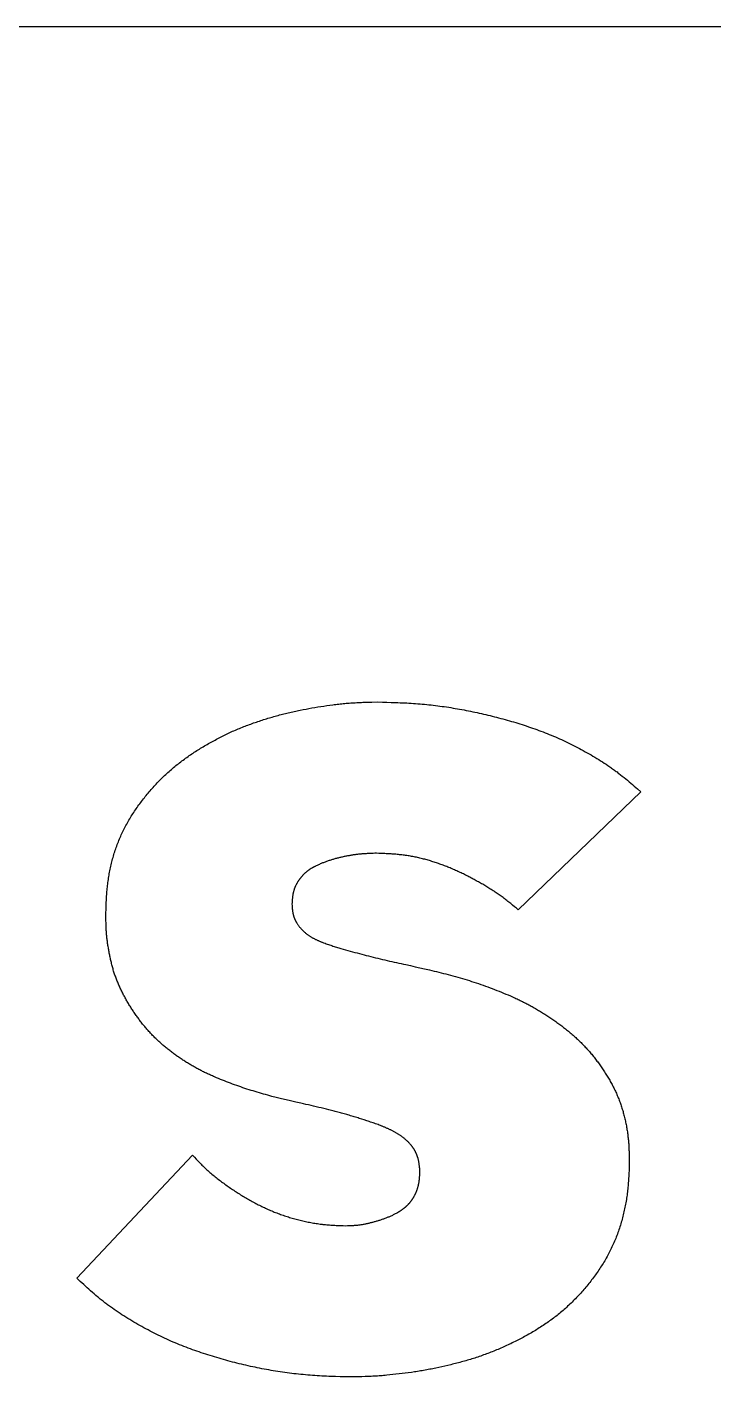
# Model space of a CAD drawing. Extents: x 4 to 389, y 10 to 269.
# Drawn here: x 268.84 to 272.72, y 203.7 to 211.33 of the extents above; entities that cross this region are included whole.
import ezdxf

# ---------------------------------------------------------------- set-up
doc = ezdxf.new("R2010")
doc.units = 0
doc.layers.get('0').update_dxf_attribs({"linetype": 'CONTINUOUS'})
doc.layers.add('ENGRAVE', color=5, linetype='CONTINUOUS')

msp = doc.modelspace()

# ---------------------------------------------------------------- linework, layer by layer
msp.add_lwpolyline([(288.0098, 211.3321), (62.0098, 211.3321)])
at = {"layer": 'ENGRAVE'}
msp.add_lwpolyline([(269.1226, 204.2587), (269.7764, 204.9536), (269.787, 204.9425), (269.7976, 204.9314), (269.803, 204.9259), (269.8083, 204.9204), (269.8137, 204.9149), (269.819, 204.9095), (269.8245, 204.9041), (269.8299, 204.8987), (269.8354, 204.8933), (269.8409, 204.888), (269.8464, 204.8827), (269.852, 204.8775), (269.8576, 204.8723), (269.8633, 204.8671), (269.869, 204.862), (269.8748, 204.857), (269.8806, 204.852), (269.8864, 204.8471), (269.8923, 204.8422), (269.8982, 204.8373), (269.9042, 204.8325), (269.9102, 204.8277), (269.9162, 204.823), (269.9223, 204.8182), (269.9284, 204.8136), (269.9345, 204.809), (269.9406, 204.8044), (269.9468, 204.7998), (269.953, 204.7953), (269.9592, 204.7908), (269.9654, 204.7863), (269.9716, 204.7819), (269.9779, 204.7775), (269.9842, 204.7731), (269.9905, 204.7687), (269.9968, 204.7644), (270.0032, 204.7601), (270.0096, 204.7559), (270.016, 204.7517), (270.0224, 204.7475), (270.0288, 204.7433), (270.0353, 204.7392), (270.0418, 204.7351), (270.0483, 204.7311), (270.0548, 204.7271), (270.0613, 204.7231), (270.0679, 204.7191), (270.0745, 204.7152), (270.0811, 204.7113), (270.0877, 204.7075), (270.0944, 204.7037), (270.101, 204.6999), (270.1077, 204.6962), (270.1144, 204.6925), (270.1212, 204.6888), (270.1279, 204.6852), (270.1347, 204.6816), (270.1415, 204.6781), (270.1483, 204.6746), (270.1552, 204.6712), (270.162, 204.6677), (270.1689, 204.6644), (270.1758, 204.661), (270.1828, 204.6578), (270.1897, 204.6545), (270.1967, 204.6513), (270.2037, 204.6482), (270.2107, 204.6451), (270.2177, 204.642), (270.2248, 204.6391), (270.2319, 204.6361), (270.2389, 204.6332), (270.2461, 204.6304), (270.2532, 204.6276), (270.2604, 204.6249), (270.2675, 204.6222), (270.2747, 204.6196), (270.282, 204.617), (270.2892, 204.6145), (270.2965, 204.6121), (270.3037, 204.6097), (270.311, 204.6073), (270.3184, 204.6051), (270.3257, 204.6028), (270.333, 204.6006), (270.3404, 204.5985), (270.3478, 204.5964), (270.3552, 204.5944), (270.3626, 204.5924), (270.37, 204.5905), (270.3774, 204.5886), (270.3849, 204.5868), (270.3923, 204.585), (270.3998, 204.5832), (270.4073, 204.5815), (270.4148, 204.5799), (270.4223, 204.5783), (270.4298, 204.5767), (270.4373, 204.5752), (270.4448, 204.5737), (270.4524, 204.5723), (270.4599, 204.571), (270.4675, 204.5697), (270.475, 204.5685), (270.4826, 204.5673), (270.4902, 204.5662), (270.4978, 204.5652), (270.5054, 204.5642), (270.5092, 204.5638), (270.513, 204.5633), (270.5168, 204.5629), (270.5206, 204.5625), (270.5282, 204.5618), (270.5358, 204.5611), (270.5435, 204.5604), (270.5511, 204.5599), (270.5587, 204.5593), (270.5664, 204.5589), (270.574, 204.5584), (270.5817, 204.558), (270.5893, 204.5577), (270.597, 204.5573), (270.6046, 204.557), (270.6123, 204.5568), (270.6276, 204.5562), (270.643, 204.5558), (270.6521, 204.556), (270.6613, 204.5563), (270.6659, 204.5565), (270.6705, 204.5567), (270.675, 204.5569), (270.6796, 204.5571), (270.6842, 204.5573), (270.6887, 204.5576), (270.6933, 204.5579), (270.6979, 204.5583), (270.7024, 204.5587), (270.707, 204.5591), (270.7115, 204.5596), (270.716, 204.5601), (270.7206, 204.5607), (270.7251, 204.5613), (270.7296, 204.562), (270.7341, 204.5628), (270.7386, 204.5635), (270.7432, 204.5643), (270.7477, 204.5652), (270.7521, 204.5661), (270.7566, 204.567), (270.7611, 204.5679), (270.7656, 204.5689), (270.7701, 204.5699), (270.7745, 204.571), (270.779, 204.572), (270.7834, 204.5731), (270.7879, 204.5742), (270.7923, 204.5754), (270.7967, 204.5765), (270.8012, 204.5777), (270.8056, 204.5789), (270.81, 204.5801), (270.8144, 204.5814), (270.8188, 204.5826), (270.8232, 204.5839), (270.8276, 204.5853), (270.8319, 204.5866), (270.8363, 204.588), (270.8407, 204.5894), (270.845, 204.5908), (270.8493, 204.5923), (270.8537, 204.5938), (270.858, 204.5953), (270.8623, 204.5968), (270.8666, 204.5984), (270.8709, 204.6), (270.8751, 204.6017), (270.8794, 204.6034), (270.8836, 204.6051), (270.8879, 204.6068), (270.8921, 204.6086), (270.8963, 204.6105), (270.9004, 204.6123), (270.9046, 204.6142), (270.9088, 204.6162), (270.9129, 204.6182), (270.917, 204.6202), (270.9211, 204.6223), (270.9252, 204.6244), (270.9292, 204.6266), (270.9332, 204.6288), (270.9352, 204.6299), (270.9372, 204.6311), (270.9392, 204.6322), (270.9412, 204.6334), (270.9432, 204.6346), (270.9451, 204.6358), (270.9471, 204.637), (270.949, 204.6382), (270.951, 204.6394), (270.9529, 204.6407), (270.9548, 204.6419), (270.9567, 204.6432), (270.9586, 204.6445), (270.9605, 204.6458), (270.9624, 204.6471), (270.9642, 204.6485), (270.9661, 204.6498), (270.9679, 204.6512), (270.9697, 204.6526), (270.9715, 204.654), (270.9733, 204.6554), (270.9751, 204.6569), (270.9769, 204.6583), (270.9786, 204.6598), (270.9804, 204.6613), (270.9821, 204.6628), (270.9838, 204.6643), (270.9855, 204.6658), (270.9872, 204.6674), (270.9888, 204.669), (270.9905, 204.6706), (270.9921, 204.6722), (270.9937, 204.6738), (270.9953, 204.6755), (270.9969, 204.6772), (270.9984, 204.6788), (271, 204.6805), (271.0015, 204.6822), (271.003, 204.684), (271.0045, 204.6857), (271.0059, 204.6875), (271.0074, 204.6893), (271.0088, 204.6911), (271.0103, 204.6929), (271.0117, 204.6947), (271.013, 204.6965), (271.0144, 204.6984), (271.0158, 204.7002), (271.0171, 204.7021), (271.0184, 204.704), (271.0197, 204.7059), (271.021, 204.7078), (271.0222, 204.7097), (271.0235, 204.7117), (271.0247, 204.7136), (271.0259, 204.7156), (271.0271, 204.7176), (271.0282, 204.7196), (271.0294, 204.7215), (271.0305, 204.7236), (271.0316, 204.7256), (271.0327, 204.7276), (271.0338, 204.7296), (271.0348, 204.7317), (271.0359, 204.7338), (271.0369, 204.7358), (271.0379, 204.7379), (271.0388, 204.74), (271.0398, 204.7421), (271.0407, 204.7442), (271.0416, 204.7463), (271.0425, 204.7484), (271.0434, 204.7506), (271.0442, 204.7527), (271.045, 204.7548), (271.0458, 204.757), (271.0466, 204.7591), (271.0474, 204.7613), (271.0481, 204.7635), (271.0488, 204.7657), (271.0495, 204.7678), (271.0502, 204.77), (271.0509, 204.7722), (271.0515, 204.7744), (271.0521, 204.7766), (271.0527, 204.7788), (271.0532, 204.7811), (271.0538, 204.7833), (271.0543, 204.7855), (271.0548, 204.7877), (271.0552, 204.79), (271.0557, 204.7922), (271.0561, 204.7945), (271.0565, 204.7967), (271.0569, 204.7989), (271.0573, 204.8012), (271.0576, 204.8035), (271.0579, 204.8057), (271.0582, 204.808), (271.0585, 204.8102), (271.0588, 204.8125), (271.0591, 204.8148), (271.0593, 204.8171), (271.0596, 204.8193), (271.06, 204.8239), (271.0604, 204.8285), (271.0607, 204.833), (271.061, 204.8376), (271.0613, 204.8422), (271.0616, 204.8468), (271.0618, 204.8514), (271.062, 204.856), (271.0624, 204.8652), (271.0617, 204.8726), (271.061, 204.8801), (271.0606, 204.8838), (271.0603, 204.8875), (271.0599, 204.8912), (271.0594, 204.8949), (271.059, 204.8986), (271.0585, 204.9023), (271.058, 204.906), (271.0574, 204.9097), (271.0568, 204.9134), (271.0561, 204.917), (271.0555, 204.9207), (271.0547, 204.9243), (271.0539, 204.9279), (271.053, 204.9315), (271.0526, 204.9333), (271.0521, 204.9351), (271.0516, 204.9369), (271.0511, 204.9387), (271.0506, 204.9404), (271.0501, 204.9422), (271.0495, 204.944), (271.0489, 204.9457), (271.0483, 204.9475), (271.0477, 204.9493), (271.0471, 204.951), (271.0465, 204.9527), (271.0458, 204.9545), (271.0451, 204.9562), (271.0444, 204.9579), (271.0437, 204.9597), (271.043, 204.9614), (271.0422, 204.9631), (271.0415, 204.9648), (271.0407, 204.9665), (271.0399, 204.9682), (271.0391, 204.9699), (271.0383, 204.9715), (271.0374, 204.9732), (271.0366, 204.9749), (271.0357, 204.9765), (271.0348, 204.9782), (271.0339, 204.9798), (271.033, 204.9815), (271.0321, 204.9831), (271.0311, 204.9847), (271.0301, 204.9863), (271.0292, 204.9879), (271.0282, 204.9895), (271.0272, 204.9911), (271.0262, 204.9926), (271.0251, 204.9942), (271.0241, 204.9958), (271.023, 204.9973), (271.022, 204.9988), (271.0209, 205.0004), (271.0198, 205.0019), (271.0187, 205.0034), (271.0175, 205.0049), (271.0164, 205.0064), (271.0153, 205.0078), (271.0141, 205.0093), (271.0129, 205.0108), (271.0106, 205.0136), (271.0081, 205.0165), (271.0057, 205.0193), (271.0032, 205.022), (271.0006, 205.0247), (270.998, 205.0274), (270.9954, 205.0301), (270.9927, 205.0327), (270.99, 205.0352), (270.9872, 205.0377), (270.9845, 205.0402), (270.9817, 205.0427), (270.9788, 205.0451), (270.9759, 205.0475), (270.973, 205.0498), (270.9701, 205.0521), (270.9671, 205.0544), (270.9642, 205.0566), (270.9612, 205.0588), (270.9581, 205.061), (270.9551, 205.0631), (270.952, 205.0652), (270.9489, 205.0673), (270.9458, 205.0694), (270.9427, 205.0714), (270.9395, 205.0734), (270.9364, 205.0753), (270.9332, 205.0773), (270.93, 205.0792), (270.9268, 205.081), (270.9235, 205.0829), (270.9203, 205.0847), (270.917, 205.0865), (270.9138, 205.0883), (270.9105, 205.09), (270.9072, 205.0917), (270.9039, 205.0934), (270.9006, 205.0951), (270.8972, 205.0968), (270.8939, 205.0984), (270.8905, 205.1), (270.8872, 205.1016), (270.8838, 205.1032), (270.8804, 205.1047), (270.877, 205.1062), (270.8736, 205.1077), (270.8702, 205.1092), (270.8668, 205.1107), (270.8634, 205.1122), (270.8599, 205.1136), (270.8565, 205.115), (270.8531, 205.1164), (270.8496, 205.1178), (270.8462, 205.1192), (270.8393, 205.1219), (270.8323, 205.1246), (270.8254, 205.1272), (270.8184, 205.1297), (270.8114, 205.1322), (270.8044, 205.1347), (270.7974, 205.1371), (270.7903, 205.1396), (270.7833, 205.1419), (270.7762, 205.1443), (270.7692, 205.1466), (270.7621, 205.1489), (270.748, 205.1535), (270.7338, 205.158), (270.7267, 205.1603), (270.7196, 205.1625), (270.7125, 205.1647), (270.7054, 205.1669), (270.6983, 205.1691), (270.6912, 205.1712), (270.6841, 205.1734), (270.677, 205.1755), (270.6699, 205.1776), (270.6627, 205.1797), (270.6556, 205.1818), (270.6485, 205.1838), (270.6413, 205.1859), (270.6342, 205.1879), (270.627, 205.1899), (270.6198, 205.1918), (270.6127, 205.1938), (270.6055, 205.1957), (270.5983, 205.1977), (270.5912, 205.1996), (270.584, 205.2015), (270.5768, 205.2033), (270.5624, 205.207), (270.548, 205.2106), (270.5336, 205.2142), (270.5191, 205.2178), (270.5047, 205.2213), (270.4902, 205.2247), (270.4758, 205.2281), (270.4613, 205.2315), (270.4468, 205.2349), (270.4323, 205.2383), (270.4179, 205.2416), (270.4034, 205.2449), (270.3889, 205.2482), (270.3599, 205.2548), (270.3309, 205.2613), (270.2729, 205.2743), (270.2492, 205.2807), (270.2255, 205.2871), (270.2137, 205.2903), (270.2019, 205.2936), (270.19, 205.2969), (270.1782, 205.3002), (270.1664, 205.3036), (270.1547, 205.307), (270.1429, 205.3104), (270.1311, 205.3139), (270.1194, 205.3174), (270.1077, 205.321), (270.096, 205.3247), (270.0843, 205.3285), (270.0726, 205.3323), (270.061, 205.3361), (270.0494, 205.3401), (270.0378, 205.3441), (270.0262, 205.3482), (270.0147, 205.3523), (270.0031, 205.3565), (269.9916, 205.3608), (269.9801, 205.3652), (269.9687, 205.3696), (269.9573, 205.374), (269.9459, 205.3786), (269.9345, 205.3832), (269.9231, 205.3878), (269.9118, 205.3926), (269.9005, 205.3974), (269.8949, 205.3998), (269.8892, 205.4022), (269.8836, 205.4047), (269.878, 205.4072), (269.8724, 205.4097), (269.8669, 205.4123), (269.8613, 205.4148), (269.8557, 205.4174), (269.8502, 205.4201), (269.8447, 205.4227), (269.8392, 205.4254), (269.8337, 205.4281), (269.8282, 205.4309), (269.8227, 205.4337), (269.8173, 205.4365), (269.8119, 205.4394), (269.8064, 205.4423), (269.801, 205.4452), (269.7957, 205.4481), (269.7903, 205.4511), (269.785, 205.4541), (269.7796, 205.4572), (269.7743, 205.4602), (269.769, 205.4633), (269.7637, 205.4665), (269.7585, 205.4696), (269.7532, 205.4728), (269.748, 205.476), (269.7428, 205.4792), (269.7376, 205.4825), (269.7324, 205.4858), (269.7272, 205.4891), (269.7221, 205.4924), (269.717, 205.4958), (269.7118, 205.4992), (269.7068, 205.5026), (269.7017, 205.506), (269.6966, 205.5095), (269.6916, 205.513), (269.6866, 205.5165), (269.6816, 205.5201), (269.6766, 205.5237), (269.6716, 205.5273), (269.6667, 205.531), (269.6618, 205.5346), (269.6569, 205.5383), (269.652, 205.5421), (269.6472, 205.5458), (269.6424, 205.5496), (269.6376, 205.5535), (269.6328, 205.5573), (269.628, 205.5612), (269.6233, 205.5651), (269.6186, 205.569), (269.6139, 205.573), (269.6093, 205.577), (269.6046, 205.581), (269.6, 205.585), (269.5954, 205.5891), (269.5909, 205.5932), (269.5863, 205.5973), (269.5818, 205.6015), (269.5773, 205.6057), (269.5729, 205.6099), (269.5684, 205.6142), (269.564, 205.6184), (269.5597, 205.6228), (269.5553, 205.6271), (269.551, 205.6315), (269.5468, 205.6359), (269.5425, 205.6403), (269.5383, 205.6448), (269.5342, 205.6493), (269.53, 205.6538), (269.526, 205.6584), (269.5219, 205.663), (269.5179, 205.6676), (269.5139, 205.6723), (269.5099, 205.677), (269.506, 205.6817), (269.5021, 205.6864), (269.4982, 205.6912), (269.4944, 205.696), (269.4906, 205.7008), (269.4868, 205.7056), (269.483, 205.7105), (269.4793, 205.7153), (269.4756, 205.7202), (269.4719, 205.7252), (269.4683, 205.7301), (269.4646, 205.735), (269.461, 205.74), (269.4575, 205.745), (269.4539, 205.75), (269.4504, 205.755), (269.4469, 205.7601), (269.4434, 205.7651), (269.44, 205.7702), (269.4366, 205.7753), (269.4333, 205.7805), (269.4299, 205.7856), (269.4266, 205.7908), (269.4234, 205.796), (269.4201, 205.8012), (269.417, 205.8064), (269.4138, 205.8117), (269.4107, 205.817), (269.4076, 205.8223), (269.4046, 205.8276), (269.4015, 205.8329), (269.3986, 205.8383), (269.3956, 205.8437), (269.3927, 205.8491), (269.3898, 205.8545), (269.387, 205.8599), (269.3842, 205.8654), (269.3814, 205.8709), (269.3787, 205.8764), (269.3759, 205.8819), (269.3733, 205.8874), (269.3706, 205.8929), (269.368, 205.8985), (269.3654, 205.9041), (269.3629, 205.9097), (269.3604, 205.9153), (269.3579, 205.9209), (269.3555, 205.9265), (269.3531, 205.9322), (269.3508, 205.9379), (269.3485, 205.9436), (269.3463, 205.9493), (269.3441, 205.955), (269.3419, 205.9608), (269.3399, 205.9665), (269.3378, 205.9723), (269.3359, 205.9781), (269.3339, 205.9839), (269.3321, 205.9898), (269.3303, 205.9956), (269.3285, 206.0015), (269.3268, 206.0074), (269.3252, 206.0133), (269.3236, 206.0192), (269.322, 206.0252), (269.3205, 206.0311), (269.319, 206.0371), (269.3175, 206.043), (269.3161, 206.049), (269.3148, 206.055), (269.3134, 206.061), (269.3121, 206.067), (269.3108, 206.073), (269.3096, 206.079), (269.3083, 206.085), (269.3071, 206.0911), (269.3059, 206.0971), (269.3048, 206.1031), (269.3036, 206.1091), (269.3025, 206.1152), (269.3014, 206.1212), (269.3004, 206.1273), (269.2994, 206.1333), (269.2984, 206.1394), (269.2975, 206.1455), (269.2965, 206.1515), (269.2957, 206.1576), (269.2948, 206.1637), (269.294, 206.1697), (269.2933, 206.1758), (269.2926, 206.1819), (269.2919, 206.188), (269.2913, 206.1941), (269.2908, 206.2002), (269.2902, 206.2063), (269.2898, 206.2124), (269.2893, 206.2185), (269.2889, 206.2246), (269.2886, 206.2308), (269.2883, 206.2369), (269.288, 206.243), (269.2877, 206.2491), (269.2875, 206.2553), (269.2873, 206.2614), (269.2871, 206.2675), (269.2868, 206.2798), (269.2865, 206.2921), (269.2861, 206.3167), (269.2873, 206.3507), (269.288, 206.3678), (269.2888, 206.3848), (269.2893, 206.3933), (269.2897, 206.4019), (269.2902, 206.4104), (269.2908, 206.4189), (269.2914, 206.4274), (269.292, 206.4359), (269.2927, 206.4444), (269.2934, 206.4528), (269.2942, 206.4613), (269.2951, 206.4698), (269.296, 206.4783), (269.297, 206.4868), (269.2981, 206.4952), (269.2992, 206.5037), (269.3004, 206.5121), (269.3016, 206.5206), (269.303, 206.529), (269.3044, 206.5374), (269.3058, 206.5458), (269.3074, 206.5542), (269.309, 206.5626), (269.3107, 206.5709), (269.3124, 206.5793), (269.3143, 206.5876), (269.3162, 206.596), (269.3181, 206.6043), (269.3202, 206.6125), (269.3223, 206.6208), (269.3245, 206.629), (269.3268, 206.6373), (269.3292, 206.6455), (269.3316, 206.6536), (269.3341, 206.6618), (269.3367, 206.6699), (269.3393, 206.678), (269.3421, 206.6861), (269.3449, 206.6942), (269.3478, 206.7022), (269.3507, 206.7102), (269.3538, 206.7182), (269.3569, 206.7261), (269.3601, 206.734), (269.3633, 206.7419), (269.3667, 206.7498), (269.3701, 206.7576), (269.3736, 206.7654), (269.3772, 206.7731), (269.3808, 206.7808), (269.3845, 206.7885), (269.3883, 206.7962), (269.3921, 206.8038), (269.3961, 206.8114), (269.4001, 206.8189), (269.4041, 206.8264), (269.4083, 206.8339), (269.4125, 206.8413), (269.4167, 206.8487), (269.4211, 206.856), (269.4255, 206.8633), (269.43, 206.8706), (269.4345, 206.8778), (269.4391, 206.8849), (269.4438, 206.8921), (269.4485, 206.8992), (269.4533, 206.9062), (269.4582, 206.9132), (269.4631, 206.9202), (269.468, 206.9272), (269.473, 206.9341), (269.4781, 206.941), (269.4832, 206.9478), (269.4883, 206.9546), (269.4935, 206.9614), (269.4987, 206.9681), (269.504, 206.9748), (269.5093, 206.9815), (269.5147, 206.9881), (269.52, 206.9948), (269.5255, 207.0013), (269.5309, 207.0079), (269.5365, 207.0144), (269.542, 207.0208), (269.5476, 207.0273), (269.5533, 207.0337), (269.559, 207.04), (269.5647, 207.0463), (269.5705, 207.0526), (269.5764, 207.0588), (269.5822, 207.0649), (269.5882, 207.071), (269.5942, 207.0771), (269.6002, 207.0831), (269.6063, 207.0891), (269.6124, 207.095), (269.6186, 207.1009), (269.6249, 207.1067), (269.6311, 207.1125), (269.6375, 207.1182), (269.6438, 207.1239), (269.6502, 207.1295), (269.6567, 207.1351), (269.6632, 207.1406), (269.6697, 207.1461), (269.6763, 207.1515), (269.6829, 207.1569), (269.6896, 207.1623), (269.6962, 207.1676), (269.703, 207.1728), (269.7097, 207.178), (269.7165, 207.1831), (269.7234, 207.1883), (269.7302, 207.1933), (269.7371, 207.1983), (269.7441, 207.2033), (269.751, 207.2082), (269.758, 207.2131), (269.7651, 207.2179), (269.7721, 207.2227), (269.7792, 207.2274), (269.7863, 207.2321), (269.7935, 207.2367), (269.8007, 207.2413), (269.8079, 207.2459), (269.8151, 207.2504), (269.8224, 207.2548), (269.8297, 207.2593), (269.837, 207.2636), (269.8443, 207.268), (269.8517, 207.2723), (269.8591, 207.2765), (269.8665, 207.2808), (269.8739, 207.285), (269.8814, 207.2891), (269.8888, 207.2932), (269.8963, 207.2973), (269.9038, 207.3013), (269.9113, 207.3054), (269.9189, 207.3093), (269.9265, 207.3133), (269.934, 207.3172), (269.9416, 207.321), (269.9493, 207.3249), (269.9569, 207.3287), (269.9646, 207.3324), (269.9722, 207.3361), (269.9799, 207.3398), (269.9877, 207.3434), (269.9954, 207.347), (270.0032, 207.3505), (270.0109, 207.354), (270.0187, 207.3574), (270.0266, 207.3608), (270.0344, 207.3641), (270.0423, 207.3674), (270.0502, 207.3706), (270.0581, 207.3738), (270.066, 207.3769), (270.074, 207.38), (270.0819, 207.383), (270.0899, 207.386), (270.0979, 207.389), (270.1059, 207.3919), (270.114, 207.3947), (270.122, 207.3976), (270.1301, 207.4004), (270.1381, 207.4031), (270.1462, 207.4059), (270.1543, 207.4086), (270.1624, 207.4112), (270.1705, 207.4139), (270.1786, 207.4165), (270.1868, 207.419), (270.1949, 207.4216), (270.2031, 207.4241), (270.2112, 207.4265), (270.2194, 207.429), (270.2276, 207.4314), (270.2358, 207.4337), (270.244, 207.436), (270.2522, 207.4383), (270.2604, 207.4406), (270.2686, 207.4428), (270.2769, 207.445), (270.2851, 207.4471), (270.2934, 207.4492), (270.3017, 207.4513), (270.3099, 207.4533), (270.3182, 207.4553), (270.3265, 207.4572), (270.3348, 207.4592), (270.3431, 207.461), (270.3515, 207.4629), (270.3598, 207.4647), (270.3681, 207.4665), (270.3765, 207.4682), (270.3848, 207.47), (270.4015, 207.4733), (270.4183, 207.4765), (270.4351, 207.4796), (270.4518, 207.4826), (270.4686, 207.4855), (270.4855, 207.4883), (270.5023, 207.491), (270.5192, 207.4935), (270.536, 207.496), (270.5529, 207.4983), (270.5698, 207.5005), (270.5783, 207.5016), (270.5868, 207.5026), (270.5952, 207.5036), (270.6037, 207.5046), (270.6122, 207.5055), (270.6207, 207.5064), (270.6291, 207.5072), (270.6376, 207.508), (270.6461, 207.5088), (270.6546, 207.5095), (270.6631, 207.5102), (270.6716, 207.5109), (270.6801, 207.5115), (270.6886, 207.512), (270.6971, 207.5125), (270.7056, 207.513), (270.7141, 207.5134), (270.7227, 207.5138), (270.7312, 207.5141), (270.7397, 207.5144), (270.7567, 207.5149), (270.7738, 207.5153), (270.7908, 207.5157), (270.8249, 207.5163), (270.85, 207.5157), (270.8751, 207.515), (270.9002, 207.5143), (270.9253, 207.5135), (270.9379, 207.513), (270.9504, 207.5125), (270.9629, 207.512), (270.9755, 207.5114), (270.988, 207.5107), (271.0005, 207.51), (271.0131, 207.5093), (271.0256, 207.5085), (271.0381, 207.5076), (271.0506, 207.5066), (271.0631, 207.5056), (271.0756, 207.5045), (271.0881, 207.5034), (271.1006, 207.5021), (271.1131, 207.5009), (271.1256, 207.4995), (271.1381, 207.4981), (271.1505, 207.4966), (271.163, 207.495), (271.1754, 207.4934), (271.1879, 207.4917), (271.2003, 207.49), (271.2127, 207.4882), (271.2252, 207.4863), (271.2376, 207.4843), (271.25, 207.4823), (271.2623, 207.4803), (271.2747, 207.4782), (271.2871, 207.476), (271.2994, 207.4737), (271.3118, 207.4714), (271.3241, 207.4691), (271.3364, 207.4666), (271.3487, 207.4642), (271.361, 207.4616), (271.3733, 207.4591), (271.3856, 207.4564), (271.3978, 207.4537), (271.4101, 207.451), (271.4223, 207.4482), (271.4345, 207.4453), (271.4467, 207.4424), (271.4589, 207.4394), (271.4711, 207.4364), (271.4833, 207.4333), (271.4955, 207.4302), (271.5076, 207.427), (271.5197, 207.4238), (271.5318, 207.4205), (271.5439, 207.4172), (271.556, 207.4138), (271.5681, 207.4104), (271.5802, 207.4069), (271.5922, 207.4033), (271.6042, 207.3997), (271.6162, 207.396), (271.6282, 207.3923), (271.6402, 207.3885), (271.6521, 207.3846), (271.6641, 207.3807), (271.676, 207.3767), (271.6879, 207.3727), (271.6997, 207.3686), (271.7116, 207.3644), (271.7234, 207.3602), (271.7352, 207.3559), (271.747, 207.3515), (271.7587, 207.347), (271.7704, 207.3425), (271.7821, 207.3379), (271.7937, 207.3332), (271.8053, 207.3284), (271.8169, 207.3236), (271.8285, 207.3187), (271.84, 207.3137), (271.8514, 207.3086), (271.8629, 207.3034), (271.8743, 207.2981), (271.8856, 207.2928), (271.897, 207.2874), (271.9082, 207.2819), (271.9195, 207.2763), (271.9307, 207.2707), (271.9419, 207.265), (271.953, 207.2592), (271.9642, 207.2534), (271.9752, 207.2474), (271.9863, 207.2415), (271.9973, 207.2354), (272.0083, 207.2293), (272.0192, 207.2231), (272.0301, 207.2168), (272.041, 207.2105), (272.0518, 207.2041), (272.0625, 207.1976), (272.0733, 207.1911), (272.0839, 207.1844), (272.0945, 207.1777), (272.1051, 207.1709), (272.1156, 207.164), (272.126, 207.157), (272.1364, 207.1499), (272.1415, 207.1463), (272.1466, 207.1427), (272.1518, 207.1391), (272.1569, 207.1354), (272.1619, 207.1318), (272.167, 207.128), (272.172, 207.1243), (272.177, 207.1206), (272.182, 207.1168), (272.187, 207.113), (272.1969, 207.1053), (272.2068, 207.0975), (272.2166, 207.0897), (272.2263, 207.0817), (272.236, 207.0738), (272.2456, 207.0657), (272.2552, 207.0576), (272.2648, 207.0495), (272.2744, 207.0413), (272.2934, 207.0249), (272.3124, 207.0085), (271.6185, 206.3413), (271.6079, 206.3501), (271.5973, 206.359), (271.5867, 206.3677), (271.5814, 206.3721), (271.576, 206.3764), (271.5707, 206.3808), (271.5653, 206.3851), (271.5599, 206.3894), (271.5545, 206.3936), (271.5491, 206.3978), (271.5436, 206.402), (271.5382, 206.4062), (271.5326, 206.4103), (271.5271, 206.4144), (271.5215, 206.4185), (271.516, 206.4225), (271.5103, 206.4265), (271.5047, 206.4305), (271.499, 206.4344), (271.4934, 206.4383), (271.4876, 206.4421), (271.4819, 206.446), (271.4761, 206.4497), (271.4704, 206.4535), (271.4646, 206.4572), (271.4587, 206.4609), (271.4529, 206.4645), (271.447, 206.4681), (271.4411, 206.4717), (271.4352, 206.4752), (271.4293, 206.4787), (271.4234, 206.4822), (271.4174, 206.4857), (271.4114, 206.4891), (271.4054, 206.4925), (271.3994, 206.4958), (271.3934, 206.4992), (271.3874, 206.5025), (271.3813, 206.5058), (271.3753, 206.5091), (271.3692, 206.5123), (271.3631, 206.5156), (271.357, 206.5188), (271.3509, 206.522), (271.3448, 206.5252), (271.3387, 206.5284), (271.3326, 206.5316), (271.3265, 206.5347), (271.3203, 206.5378), (271.3142, 206.5409), (271.308, 206.544), (271.3018, 206.547), (271.2956, 206.55), (271.2894, 206.553), (271.2832, 206.5559), (271.277, 206.5589), (271.2707, 206.5617), (271.2644, 206.5646), (271.2581, 206.5674), (271.2518, 206.5702), (271.2455, 206.5729), (271.2392, 206.5756), (271.2328, 206.5782), (271.2264, 206.5808), (271.2201, 206.5834), (271.2137, 206.5859), (271.2072, 206.5884), (271.2008, 206.5909), (271.1944, 206.5933), (271.1879, 206.5957), (271.1814, 206.5981), (271.1749, 206.6004), (271.1684, 206.6026), (271.1619, 206.6049), (271.1554, 206.6071), (271.1488, 206.6092), (271.1423, 206.6114), (271.1357, 206.6135), (271.1291, 206.6155), (271.1225, 206.6175), (271.1159, 206.6195), (271.1093, 206.6214), (271.1027, 206.6233), (271.0961, 206.6252), (271.0894, 206.627), (271.0827, 206.6287), (271.0761, 206.6305), (271.0694, 206.6321), (271.0627, 206.6337), (271.056, 206.6353), (271.0493, 206.6368), (271.0425, 206.6383), (271.0358, 206.6397), (271.029, 206.641), (271.0223, 206.6423), (271.0155, 206.6435), (271.0087, 206.6447), (271.0019, 206.6459), (270.9951, 206.647), (270.9883, 206.648), (270.9815, 206.649), (270.9747, 206.6499), (270.9678, 206.6508), (270.961, 206.6517), (270.9541, 206.6525), (270.9473, 206.6532), (270.9404, 206.6539), (270.9336, 206.6546), (270.9267, 206.6552), (270.9199, 206.6558), (270.913, 206.6563), (270.9061, 206.6568), (270.8993, 206.6573), (270.8924, 206.6577), (270.8855, 206.6581), (270.8786, 206.6585), (270.8718, 206.6588), (270.8649, 206.6591), (270.858, 206.6594), (270.8442, 206.66), (270.8305, 206.6605), (270.8167, 206.661), (270.807, 206.6608), (270.7972, 206.6605), (270.7875, 206.6602), (270.7778, 206.6598), (270.7729, 206.6596), (270.7681, 206.6594), (270.7632, 206.6592), (270.7584, 206.6589), (270.7535, 206.6586), (270.7486, 206.6583), (270.7438, 206.658), (270.739, 206.6576), (270.7341, 206.6572), (270.7293, 206.6568), (270.7244, 206.6563), (270.7196, 206.6558), (270.7148, 206.6553), (270.7099, 206.6548), (270.7051, 206.6542), (270.7003, 206.6535), (270.6955, 206.6529), (270.6906, 206.6522), (270.6858, 206.6515), (270.681, 206.6507), (270.6762, 206.65), (270.6714, 206.6492), (270.6666, 206.6484), (270.6618, 206.6475), (270.657, 206.6467), (270.6522, 206.6458), (270.6475, 206.6448), (270.6427, 206.6439), (270.6379, 206.6429), (270.6331, 206.642), (270.6284, 206.641), (270.6236, 206.6399), (270.6189, 206.6389), (270.6141, 206.6378), (270.6094, 206.6367), (270.6047, 206.6356), (270.5999, 206.6344), (270.5952, 206.6332), (270.5905, 206.632), (270.5858, 206.6307), (270.5811, 206.6294), (270.5764, 206.6281), (270.5718, 206.6268), (270.5671, 206.6254), (270.5625, 206.624), (270.5578, 206.6225), (270.5532, 206.6211), (270.5486, 206.6196), (270.544, 206.618), (270.5394, 206.6164), (270.5348, 206.6148), (270.5302, 206.6131), (270.5257, 206.6114), (270.5211, 206.6097), (270.5166, 206.608), (270.5121, 206.6062), (270.5075, 206.6043), (270.503, 206.6025), (270.4986, 206.6005), (270.4941, 206.5986), (270.4896, 206.5966), (270.4852, 206.5946), (270.4807, 206.5926), (270.4763, 206.5905), (270.4719, 206.5883), (270.4697, 206.5872), (270.4675, 206.5861), (270.4654, 206.585), (270.4632, 206.5839), (270.461, 206.5827), (270.4589, 206.5816), (270.4568, 206.5804), (270.4546, 206.5792), (270.4525, 206.578), (270.4504, 206.5768), (270.4483, 206.5755), (270.4462, 206.5743), (270.4441, 206.573), (270.4421, 206.5717), (270.44, 206.5704), (270.438, 206.5691), (270.436, 206.5677), (270.434, 206.5663), (270.432, 206.5649), (270.43, 206.5635), (270.4281, 206.5621), (270.4261, 206.5606), (270.4242, 206.5592), (270.4223, 206.5577), (270.4204, 206.5561), (270.4185, 206.5546), (270.4167, 206.553), (270.4148, 206.5514), (270.413, 206.5498), (270.4112, 206.5482), (270.4094, 206.5465), (270.4077, 206.5448), (270.4059, 206.5431), (270.4042, 206.5414), (270.4025, 206.5397), (270.4008, 206.5379), (270.3991, 206.5361), (270.3975, 206.5343), (270.3958, 206.5325), (270.3942, 206.5307), (270.3926, 206.5288), (270.3911, 206.527), (270.3895, 206.5251), (270.388, 206.5232), (270.3864, 206.5212), (270.3849, 206.5193), (270.3835, 206.5174), (270.382, 206.5154), (270.3806, 206.5134), (270.3792, 206.5114), (270.3778, 206.5094), (270.3764, 206.5073), (270.375, 206.5053), (270.3737, 206.5032), (270.3724, 206.5012), (270.3711, 206.4991), (270.3698, 206.497), (270.3686, 206.4949), (270.3674, 206.4927), (270.3662, 206.4906), (270.365, 206.4885), (270.3638, 206.4863), (270.3627, 206.4841), (270.3616, 206.4819), (270.3605, 206.4797), (270.3595, 206.4775), (270.3585, 206.4753), (270.3575, 206.4731), (270.3565, 206.4708), (270.3556, 206.4686), (270.3547, 206.4663), (270.3538, 206.464), (270.3529, 206.4618), (270.3521, 206.4595), (270.3513, 206.4572), (270.3505, 206.4549), (270.3498, 206.4526), (270.3491, 206.4502), (270.3484, 206.4479), (270.3478, 206.4456), (270.3472, 206.4432), (270.3466, 206.4409), (270.3461, 206.4385), (270.3455, 206.4362), (270.3451, 206.4338), (270.3446, 206.4314), (270.3441, 206.429), (270.3437, 206.4266), (270.3433, 206.4242), (270.343, 206.4218), (270.3426, 206.4194), (270.3423, 206.417), (270.342, 206.4146), (270.3417, 206.4122), (270.3414, 206.4098), (270.3412, 206.4074), (270.3409, 206.4049), (270.3407, 206.4025), (270.3403, 206.3976), (270.3399, 206.3928), (270.3396, 206.3879), (270.3393, 206.383), (270.3387, 206.3732), (270.3392, 206.3664), (270.3396, 206.3595), (270.3399, 206.3561), (270.3402, 206.3527), (270.3405, 206.3493), (270.3408, 206.3459), (270.3412, 206.3426), (270.3416, 206.3392), (270.342, 206.3358), (270.3424, 206.3325), (270.343, 206.3291), (270.3435, 206.3258), (270.3441, 206.3225), (270.3445, 206.3209), (270.3448, 206.3192), (270.3451, 206.3176), (270.3455, 206.3159), (270.3459, 206.3143), (270.3463, 206.3127), (270.3467, 206.311), (270.3472, 206.3094), (270.3476, 206.3078), (270.3481, 206.3062), (270.3486, 206.3046), (270.3491, 206.303), (270.3496, 206.3014), (270.3501, 206.2998), (270.3507, 206.2982), (270.3513, 206.2966), (270.3519, 206.2951), (270.3525, 206.2935), (270.3531, 206.2919), (270.3538, 206.2904), (270.3545, 206.2888), (270.3552, 206.2873), (270.3559, 206.2858), (270.3566, 206.2842), (270.3573, 206.2827), (270.3581, 206.2812), (270.3588, 206.2797), (270.3596, 206.2782), (270.3604, 206.2767), (270.3612, 206.2752), (270.3621, 206.2737), (270.3629, 206.2722), (270.3638, 206.2707), (270.3646, 206.2693), (270.3655, 206.2678), (270.3664, 206.2664), (270.3673, 206.2649), (270.3682, 206.2635), (270.3701, 206.2606), (270.372, 206.2578), (270.374, 206.255), (270.376, 206.2522), (270.3781, 206.2495), (270.3802, 206.2468), (270.3823, 206.2441), (270.3845, 206.2415), (270.3867, 206.2389), (270.3889, 206.2363), (270.3912, 206.2338), (270.3935, 206.2313), (270.3959, 206.2288), (270.3982, 206.2264), (270.4006, 206.224), (270.4031, 206.2217), (270.4056, 206.2193), (270.408, 206.217), (270.4106, 206.2148), (270.4131, 206.2126), (270.4157, 206.2104), (270.4183, 206.2083), (270.421, 206.2061), (270.4237, 206.2041), (270.4264, 206.202), (270.4291, 206.2), (270.4318, 206.1981), (270.4346, 206.1962), (270.4374, 206.1943), (270.4402, 206.1924), (270.4431, 206.1906), (270.446, 206.1888), (270.4489, 206.1871), (270.4518, 206.1854), (270.4547, 206.1837), (270.4577, 206.1821), (270.4606, 206.1805), (270.4636, 206.1789), (270.4666, 206.1773), (270.4697, 206.1758), (270.4727, 206.1743), (270.4758, 206.1728), (270.4788, 206.1714), (270.4819, 206.17), (270.485, 206.1686), (270.4881, 206.1672), (270.4912, 206.1658), (270.4943, 206.1645), (270.4974, 206.1632), (270.5006, 206.1619), (270.5037, 206.1606), (270.5069, 206.1593), (270.51, 206.1581), (270.5132, 206.1568), (270.5164, 206.1556), (270.5195, 206.1544), (270.5259, 206.1521), (270.5322, 206.1498), (270.5386, 206.1475), (270.545, 206.1453), (270.5514, 206.1431), (270.5578, 206.141), (270.5642, 206.1389), (270.5707, 206.1368), (270.5771, 206.1348), (270.5836, 206.1328), (270.59, 206.1308), (270.5965, 206.1289), (270.603, 206.127), (270.6159, 206.1231), (270.6289, 206.1193), (270.6419, 206.1156), (270.6549, 206.1119), (270.6679, 206.1082), (270.6809, 206.1046), (270.694, 206.101), (270.707, 206.0975), (270.7201, 206.094), (270.7332, 206.0906), (270.7462, 206.0872), (270.7593, 206.0838), (270.7724, 206.0805), (270.7855, 206.0772), (270.7987, 206.0739), (270.8118, 206.0707), (270.8249, 206.0675), (270.8381, 206.0644), (270.8512, 206.0613), (270.8644, 206.0582), (270.8776, 206.0551), (270.8907, 206.0521), (270.9039, 206.0491), (270.9171, 206.0461), (270.9303, 206.0431), (270.9435, 206.0402), (270.9567, 206.0373), (270.9699, 206.0344), (270.9831, 206.0315), (271.0095, 206.0258), (271.0359, 206.0201), (271.0624, 206.0144), (271.0892, 206.0081), (271.116, 206.0018), (271.1293, 205.9986), (271.1427, 205.9954), (271.1561, 205.9922), (271.1695, 205.9889), (271.1828, 205.9856), (271.1962, 205.9822), (271.2095, 205.9788), (271.2228, 205.9754), (271.2361, 205.9718), (271.2494, 205.9683), (271.2627, 205.9646), (271.2759, 205.9609), (271.2891, 205.9571), (271.3024, 205.9533), (271.3156, 205.9494), (271.3287, 205.9454), (271.3419, 205.9413), (271.355, 205.9371), (271.3681, 205.9329), (271.3812, 205.9286), (271.3942, 205.9242), (271.4072, 205.9197), (271.4202, 205.9152), (271.4332, 205.9106), (271.4461, 205.9059), (271.459, 205.9011), (271.4719, 205.8963), (271.4848, 205.8913), (271.4976, 205.8863), (271.5104, 205.8813), (271.5231, 205.8761), (271.5359, 205.8708), (271.5485, 205.8655), (271.5612, 205.8601), (271.5738, 205.8546), (271.5864, 205.849), (271.5927, 205.8462), (271.5989, 205.8434), (271.6052, 205.8405), (271.6114, 205.8376), (271.6177, 205.8347), (271.6239, 205.8318), (271.6301, 205.8288), (271.6363, 205.8258), (271.6425, 205.8228), (271.6486, 205.8197), (271.6548, 205.8166), (271.6609, 205.8135), (271.667, 205.8103), (271.6731, 205.8072), (271.6792, 205.8039), (271.6853, 205.8007), (271.6913, 205.7974), (271.6973, 205.794), (271.7033, 205.7906), (271.7093, 205.7872), (271.7152, 205.7838), (271.7212, 205.7803), (271.7271, 205.7768), (271.733, 205.7732), (271.7389, 205.7697), (271.7447, 205.7661), (271.7506, 205.7625), (271.7564, 205.7588), (271.7622, 205.7551), (271.768, 205.7514), (271.7738, 205.7477), (271.7796, 205.744), (271.7854, 205.7402), (271.7911, 205.7364), (271.7968, 205.7326), (271.8026, 205.7288), (271.8083, 205.7249), (271.814, 205.7211), (271.8196, 205.7172), (271.8253, 205.7132), (271.8309, 205.7093), (271.8365, 205.7053), (271.8421, 205.7013), (271.8477, 205.6972), (271.8532, 205.6932), (271.8587, 205.6891), (271.8642, 205.6849), (271.8697, 205.6808), (271.8752, 205.6766), (271.8806, 205.6724), (271.886, 205.6681), (271.8914, 205.6638), (271.8967, 205.6595), (271.9021, 205.6551), (271.9074, 205.6507), (271.9126, 205.6463), (271.9179, 205.6418), (271.9231, 205.6374), (271.9283, 205.6328), (271.9334, 205.6283), (271.9386, 205.6237), (271.9437, 205.6191), (271.9487, 205.6144), (271.9538, 205.6097), (271.9588, 205.605), (271.9638, 205.6002), (271.9687, 205.5954), (271.9736, 205.5906), (271.9785, 205.5857), (271.9833, 205.5808), (271.9881, 205.5759), (271.9929, 205.5709), (271.9976, 205.5659), (272.0023, 205.5609), (272.007, 205.5558), (272.0116, 205.5507), (272.0161, 205.5456), (272.0207, 205.5404), (272.0252, 205.5352), (272.0296, 205.53), (272.034, 205.5247), (272.0384, 205.5194), (272.0428, 205.514), (272.047, 205.5087), (272.0513, 205.5032), (272.0555, 205.4978), (272.0597, 205.4923), (272.0638, 205.4868), (272.068, 205.4813), (272.072, 205.4758), (272.0761, 205.4702), (272.0801, 205.4646), (272.084, 205.459), (272.088, 205.4533), (272.0918, 205.4476), (272.0957, 205.4419), (272.0995, 205.4362), (272.1033, 205.4305), (272.1071, 205.4247), (272.1108, 205.4189), (272.1144, 205.4131), (272.1181, 205.4072), (272.1217, 205.4014), (272.1252, 205.3955), (272.1287, 205.3896), (272.1322, 205.3836), (272.1356, 205.3777), (272.139, 205.3717), (272.1424, 205.3656), (272.1457, 205.3596), (272.149, 205.3535), (272.1522, 205.3475), (272.1553, 205.3413), (272.1585, 205.3352), (272.1615, 205.329), (272.1645, 205.3228), (272.1675, 205.3166), (272.1704, 205.3104), (272.1733, 205.3041), (272.1761, 205.2978), (272.1788, 205.2915), (272.1815, 205.2852), (272.1841, 205.2788), (272.1867, 205.2724), (272.1892, 205.266), (272.1916, 205.2596), (272.194, 205.2531), (272.1963, 205.2467), (272.1986, 205.2402), (272.2008, 205.2336), (272.2029, 205.2271), (272.205, 205.2205), (272.207, 205.214), (272.209, 205.2074), (272.2109, 205.2007), (272.2127, 205.1941), (272.2145, 205.1875), (272.2163, 205.1808), (272.218, 205.1741), (272.2197, 205.1674), (272.2213, 205.1607), (272.2228, 205.154), (272.2243, 205.1473), (272.2258, 205.1406), (272.2272, 205.1338), (272.2285, 205.1271), (272.2298, 205.1203), (272.2311, 205.1135), (272.2323, 205.1067), (272.2334, 205.1), (272.2345, 205.0932), (272.2355, 205.0864), (272.2365, 205.0795), (272.2374, 205.0727), (272.2383, 205.0659), (272.2391, 205.0591), (272.2399, 205.0522), (272.2406, 205.0454), (272.2412, 205.0385), (272.2418, 205.0317), (272.2424, 205.0248), (272.2429, 205.018), (272.2433, 205.0111), (272.2437, 205.0043), (272.2441, 204.9974), (272.2444, 204.9905), (272.2447, 204.9836), (272.245, 204.9768), (272.2455, 204.963), (272.2459, 204.9492), (272.2463, 204.9355), (272.2466, 204.9217), (272.2454, 204.8866), (272.2448, 204.8691), (272.244, 204.8516), (272.2436, 204.8428), (272.2432, 204.834), (272.2427, 204.8253), (272.2421, 204.8165), (272.2416, 204.8078), (272.2409, 204.799), (272.2403, 204.7903), (272.2395, 204.7816), (272.2387, 204.7728), (272.2379, 204.7641), (272.2369, 204.7554), (272.2359, 204.7467), (272.2348, 204.738), (272.2337, 204.7293), (272.2325, 204.7206), (272.2312, 204.7119), (272.2298, 204.7033), (272.2284, 204.6946), (272.2269, 204.686), (272.2253, 204.6773), (272.2237, 204.6687), (272.222, 204.6601), (272.2202, 204.6515), (272.2183, 204.6429), (272.2164, 204.6344), (272.2144, 204.6258), (272.2124, 204.6173), (272.2102, 204.6088), (272.208, 204.6003), (272.2058, 204.5918), (272.2034, 204.5833), (272.201, 204.5749), (272.1985, 204.5665), (272.196, 204.5581), (272.1933, 204.5497), (272.1906, 204.5413), (272.1878, 204.533), (272.185, 204.5247), (272.182, 204.5165), (272.179, 204.5082), (272.176, 204.5), (272.1728, 204.4918), (272.1695, 204.4837), (272.1662, 204.4755), (272.1628, 204.4675), (272.1594, 204.4594), (272.1558, 204.4514), (272.1522, 204.4434), (272.1485, 204.4354), (272.1447, 204.4275), (272.1408, 204.4196), (272.1369, 204.4118), (272.1329, 204.404), (272.1288, 204.3962), (272.1246, 204.3885), (272.1204, 204.3808), (272.1161, 204.3731), (272.1118, 204.3655), (272.1073, 204.3579), (272.1028, 204.3504), (272.0983, 204.3429), (272.0936, 204.3355), (272.0889, 204.3281), (272.0842, 204.3207), (272.0794, 204.3134), (272.0745, 204.3061), (272.0695, 204.2988), (272.0645, 204.2916), (272.0595, 204.2844), (272.0544, 204.2773), (272.0492, 204.2702), (272.044, 204.2632), (272.0387, 204.2562), (272.0334, 204.2492), (272.028, 204.2422), (272.0226, 204.2353), (272.0171, 204.2285), (272.0116, 204.2217), (272.006, 204.2149), (272.0004, 204.2081), (271.9948, 204.2014), (271.9891, 204.1948), (271.9833, 204.1882), (271.9775, 204.1816), (271.9717, 204.1751), (271.9658, 204.1686), (271.9598, 204.1621), (271.9538, 204.1557), (271.9478, 204.1493), (271.9417, 204.143), (271.9356, 204.1367), (271.9294, 204.1305), (271.9232, 204.1243), (271.9169, 204.1182), (271.9106, 204.1121), (271.9042, 204.1061), (271.8978, 204.1001), (271.8913, 204.0941), (271.8848, 204.0883), (271.8782, 204.0824), (271.8716, 204.0767), (271.865, 204.071), (271.8583, 204.0653), (271.8515, 204.0597), (271.8447, 204.0542), (271.8379, 204.0487), (271.831, 204.0433), (271.824, 204.0379), (271.817, 204.0326), (271.81, 204.0274), (271.8029, 204.0222), (271.7958, 204.0171), (271.7886, 204.012), (271.7814, 204.007), (271.7742, 204.002), (271.7669, 203.9971), (271.7596, 203.9923), (271.7523, 203.9874), (271.7449, 203.9827), (271.7375, 203.978), (271.7301, 203.9733), (271.7227, 203.9686), (271.7152, 203.964), (271.7077, 203.9595), (271.7002, 203.955), (271.6926, 203.9505), (271.685, 203.9461), (271.6774, 203.9417), (271.6698, 203.9374), (271.6622, 203.9331), (271.6545, 203.9289), (271.6468, 203.9247), (271.6391, 203.9205), (271.6313, 203.9164), (271.6235, 203.9124), (271.6157, 203.9083), (271.6079, 203.9044), (271.6001, 203.9004), (271.5922, 203.8966), (271.5843, 203.8927), (271.5764, 203.8889), (271.5685, 203.8852), (271.5606, 203.8815), (271.5526, 203.8778), (271.5446, 203.8742), (271.5366, 203.8706), (271.5286, 203.8671), (271.5205, 203.8636), (271.5124, 203.8602), (271.5044, 203.8567), (271.4963, 203.8534), (271.4882, 203.85), (271.48, 203.8468), (271.4719, 203.8435), (271.4637, 203.8403), (271.4555, 203.8371), (271.4473, 203.834), (271.4391, 203.8309), (271.4309, 203.8279), (271.4227, 203.8249), (271.4144, 203.8219), (271.4061, 203.819), (271.3978, 203.8162), (271.3895, 203.8133), (271.3812, 203.8106), (271.3729, 203.8078), (271.3645, 203.8051), (271.3562, 203.8025), (271.3478, 203.7999), (271.3394, 203.7974), (271.331, 203.7949), (271.3226, 203.7924), (271.3141, 203.79), (271.3057, 203.7877), (271.2972, 203.7853), (271.2888, 203.7831), (271.2803, 203.7808), (271.2718, 203.7786), (271.2633, 203.7764), (271.2548, 203.7743), (271.2463, 203.7721), (271.2378, 203.7701), (271.2207, 203.766), (271.2036, 203.762), (271.1865, 203.7582), (271.1694, 203.7544), (271.1522, 203.7508), (271.1436, 203.749), (271.135, 203.7473), (271.1264, 203.7456), (271.1178, 203.7439), (271.1092, 203.7423), (271.1006, 203.7407), (271.092, 203.7391), (271.0833, 203.7376), (271.0747, 203.7361), (271.066, 203.7347), (271.0574, 203.7333), (271.0487, 203.7319), (271.0401, 203.7305), (271.0314, 203.7292), (271.0141, 203.7267), (270.9967, 203.7243), (270.9793, 203.722), (270.9619, 203.7198), (270.9445, 203.7177), (270.927, 203.7157), (270.9096, 203.7138), (270.8922, 203.712), (270.8747, 203.7103), (270.866, 203.7095), (270.8572, 203.7087), (270.8485, 203.708), (270.8398, 203.7073), (270.831, 203.7066), (270.8223, 203.706), (270.8135, 203.7054), (270.8048, 203.7049), (270.796, 203.7044), (270.7873, 203.7039), (270.7785, 203.7035), (270.7698, 203.7031), (270.7522, 203.7025), (270.7347, 203.7019), (270.7172, 203.7015), (270.6996, 203.7011), (270.6646, 203.7005), (270.6383, 203.7012), (270.6121, 203.702), (270.5858, 203.7028), (270.5727, 203.7032), (270.5596, 203.7037), (270.5465, 203.7042), (270.5334, 203.7048), (270.5203, 203.7054), (270.5072, 203.7061), (270.4941, 203.7068), (270.481, 203.7076), (270.4679, 203.7084), (270.4548, 203.7093), (270.4417, 203.7103), (270.4286, 203.7113), (270.4155, 203.7125), (270.4025, 203.7137), (270.3894, 203.715), (270.3763, 203.7163), (270.3633, 203.7177), (270.3502, 203.7192), (270.3372, 203.7208), (270.3242, 203.7224), (270.3112, 203.7242), (270.2982, 203.7259), (270.2852, 203.7278), (270.2722, 203.7297), (270.2592, 203.7317), (270.2462, 203.7338), (270.2333, 203.7359), (270.2203, 203.7381), (270.2074, 203.7403), (270.1945, 203.7427), (270.1816, 203.745), (270.1687, 203.7475), (270.1558, 203.75), (270.1429, 203.7526), (270.1301, 203.7553), (270.1172, 203.758), (270.1044, 203.7607), (270.0916, 203.7636), (270.0788, 203.7665), (270.066, 203.7695), (270.0532, 203.7725), (270.0405, 203.7756), (270.0277, 203.7787), (270.015, 203.782), (270.0023, 203.7852), (269.9896, 203.7886), (269.9769, 203.792), (269.9643, 203.7955), (269.9516, 203.799), (269.939, 203.8026), (269.9264, 203.8062), (269.9138, 203.8099), (269.9012, 203.8137), (269.8887, 203.8176), (269.8761, 203.8215), (269.8636, 203.8254), (269.8511, 203.8294), (269.8386, 203.8335), (269.8262, 203.8377), (269.8138, 203.8419), (269.8013, 203.8462), (269.7889, 203.8505), (269.7766, 203.8549), (269.7642, 203.8594), (269.7519, 203.864), (269.7396, 203.8686), (269.7274, 203.8733), (269.7151, 203.8781), (269.7029, 203.8829), (269.6908, 203.8879), (269.6786, 203.8929), (269.6665, 203.898), (269.6545, 203.9032), (269.6425, 203.9085), (269.6305, 203.9138), (269.6186, 203.9193), (269.6067, 203.9249), (269.5948, 203.9305), (269.583, 203.9363), (269.5713, 203.9421), (269.5596, 203.948), (269.5479, 203.954), (269.5363, 203.9601), (269.5247, 203.9662), (269.5131, 203.9725), (269.5016, 203.9788), (269.4901, 203.9852), (269.4787, 203.9917), (269.4673, 203.9982), (269.4559, 204.0048), (269.4446, 204.0114), (269.4333, 204.0182), (269.4221, 204.025), (269.4109, 204.0318), (269.3997, 204.0388), (269.3886, 204.0458), (269.3775, 204.0528), (269.3665, 204.06), (269.3555, 204.0672), (269.3446, 204.0746), (269.3338, 204.082), (269.323, 204.0895), (269.3176, 204.0933), (269.3123, 204.0971), (269.307, 204.1009), (269.3017, 204.1048), (269.2964, 204.1087), (269.2912, 204.1126), (269.2859, 204.1166), (269.2807, 204.1205), (269.2755, 204.1245), (269.2703, 204.1286), (269.2652, 204.1326), (269.2601, 204.1367), (269.255, 204.1408), (269.2499, 204.145), (269.2448, 204.1492), (269.2398, 204.1533), (269.2298, 204.1618), (269.2198, 204.1703), (269.2099, 204.1789), (269.2001, 204.1876), (269.1903, 204.1964), (269.1805, 204.2052), (269.1708, 204.214), (269.1611, 204.2229), (269.1419, 204.2408)], close=True, dxfattribs=at)

doc.saveas('drawing.dxf')
